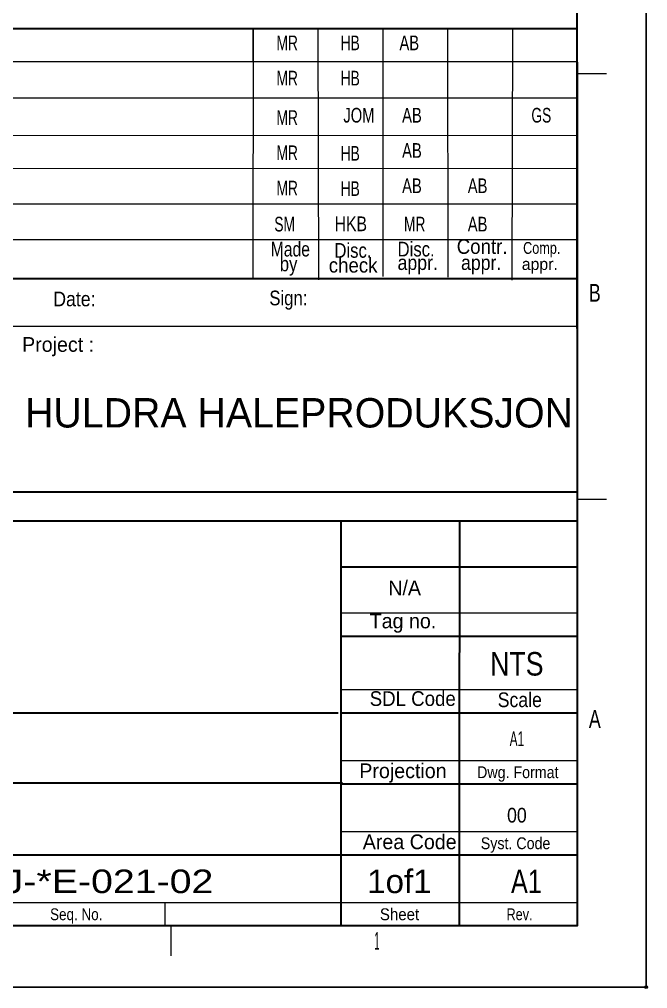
# Model space of a CAD drawing. Header units: millimetres. Extents: x 2 to 843, y -2 to 592.
# Drawn here: x 736 to 842.9, y -1.8 to 163.1 of the extents above; entities that cross this region are included whole.
import ezdxf
from ezdxf.enums import TextEntityAlignment as Align

# ---------------------------------------------------------------- set-up
doc = ezdxf.new("R2010")
doc.units = ezdxf.units.MM
doc.header["$PDMODE"] = 32
doc.header["$PDSIZE"] = 0.5
for name, color, linetype, lineweight in [('1', 7, 'Continuous', 13), ('12', 7, 'Continuous', 25), ('9', 7, 'Continuous', 13)]:
    doc.layers.add(name, color=color, linetype=linetype, lineweight=lineweight)
doc.layers.add('2', color=7, linetype='Continuous')
doc.layers.add('36', color=7, linetype='Continuous')

msp = doc.modelspace()

# ---------------------------------------------------------------- linework, layer by layer
at = {"layer": '1', "lineweight": 35}
for p, q in [((650.479, 161.569), (830.701, 161.569)), ((830.904, 155.867), (830.904, 81.845)), ((830.898, 118.987), (650.449, 118.972)), ((830.926, 77.769), (650.514, 77.769)), ((790.72, 20.977), (790.713, 77.754)), ((810.857, 33.041), (810.934, 77.75)), ((830.926, 69.957), (790.754, 69.957)), ((830.926, 58.145), (790.633, 58.13)), ((790.197, 45.127), (650.463, 45.127)), ((830.926, 45.122), (790.809, 45.122)), ((790.982, 33.193), (650.638, 33.194)), ((810.857, 33.041), (790.809, 33.041)), ((810.857, 20.96), (810.857, 33.041)), ((830.931, 33.041), (810.857, 33.041)), ((830.916, 20.96), (650.613, 20.96)), ((790.72, 8.889), (790.72, 20.97)), ((810.857, 8.879), (810.857, 20.96))]:
    msp.add_line(p, q, dxfattribs=at)
at = {"layer": '1', "lineweight": 25}
for p, q in [((775.783, 161.569), (775.712, 118.987)), ((775.735, 155.977), (775.735, 161.571)), ((786.787, 161.569), (786.885, 118.804)), ((797.861, 119.38), (797.861, 161.471)), ((808.85, 161.569), (808.863, 119.283)), ((819.891, 161.569), (819.794, 118.786)), ((650.466, 149.771), (830.91, 149.771)), ((650.468, 143.446), (830.909, 143.349)), ((650.469, 137.787), (830.911, 137.782)), ((650.458, 131.728), (830.916, 131.728)), ((650.454, 125.664), (830.904, 125.664)), ((650.364, 110.915), (830.917, 110.915)), ((790.887, 62.161), (830.926, 62.161)), ((790.809, 49.15), (830.916, 49.15)), ((790.809, 37.068), (830.93, 37.068)), ((790.809, 24.987), (830.926, 24.987)), ((650.464, 12.906), (830.926, 12.906)), ((760.739, 12.906), (760.739, 8.879)), ((760.739, 12.906), (760.739, 8.879))]:
    msp.add_line(p, q, dxfattribs=at)
at = {"layer": '1'}
for p, q in [((835.916, 153.854), (830.904, 153.854)), ((835.916, 81.421), (830.904, 81.421)), ((761.741, 8.879), (761.741, 3.845))]:
    msp.add_line(p, q, dxfattribs=at)
at = {"layer": '1', "lineweight": 35}
msp.add_lwpolyline([(830.904, 110.511), (830.904, 580.724), (11.974, 580.724), (11.974, 8.879)], dxfattribs=at)
at = {"layer": '1', "lineweight": 25}
msp.add_lwpolyline([(650.617, 155.977), (749.436, 155.977), (830.854, 155.977)], dxfattribs=at)
at = {"layer": '1', "lineweight": 35}
msp.add_lwpolyline([(650.451, 82.726), (830.912, 82.726), (830.912, 8.903), (650.451, 8.903)], close=True, dxfattribs=at)
at = {"layer": '12', "lineweight": 13}
msp.add_lwpolyline([(1.641, 592.497), (842.641, 592.497), (842.641, -1.503), (1.641, -1.503)], close=True, dxfattribs=at)
at = {"layer": '2'}
msp.add_point((842.641, -1.503), dxfattribs=at)
at = {"layer": '9'}
msp.add_lwpolyline([(1.641, -1.503), (842.641, -1.503), (842.641, 592.497), (1.641, 592.497)], close=True, dxfattribs=at)

# ---------------------------------------------------------------- texts
at = {"layer": '1'}
for s, height, width, p in [('Made', 2.5, 0.8, (778.736, 122.791)), ('Disc.', 2.5, 0.85, (800.332, 122.79)), ('Contr.', 2.5, 0.95, (810.401, 123.232)), ('Disc.', 2.5, 0.85, (789.58, 122.569)), ('Comp.', 2.013, 0.8, (821.7, 123.232)), ('by', 2.5, 0.85, (780.285, 120.272)), ('check', 2.5, 0.95, (788.622, 120.051)), ('appr.', 2.5, 0.9, (800.332, 120.494)), ('appr.', 2.5, 0.9, (811.131, 120.494)), ('Sign:', 2.5, 0.85, (778.506, 114.48)), ('Date:', 2.5, 0.9, (741.735, 114.314)), ('SDL Code', 2.5, 0.95, (795.586, 46.333)), ('Scale', 2.5, 0.9, (817.372, 46.129)), ('Dwg. Format', 2.013, 0.9, (813.864, 34.048)), ('Syst. Code', 2.013, 0.9, (814.491, 21.966)), ('A1', 4, 0.8, (819.641, 14.497)), ('Seq. No.', 2.013, 0.85, (741.193, 9.885)), ('Sheet', 2.013, 0.95, (797.325, 9.885)), ('Rev.', 2.013, 0.8, (818.876, 9.885))]:
    msp.add_text(s, height=height, dxfattribs=dict(at, width=width)).set_placement(p)
for s, height, p in [('appr.', 2.013, (821.472, 120.494)), ('Project :', 2.5, (736.425, 106.571)), ('N/A', 2.5, (798.749, 65.157)), ('Tag no.', 2.5, (795.582, 59.535)), ('Projection', 2.5, (793.817, 34.048)), ('Area Code', 2.5, (794.406, 21.966))]:
    msp.add_text(s, height=height, dxfattribs=at).set_placement(p)
at = {"layer": '1', "width": 0.75}
for s, p in [('B', (834.911, 115.093)), ('A', (834.911, 42.606))]:
    msp.add_text(s, height=3.02, dxfattribs=at).set_placement(p, align=Align.RIGHT)
at = {"layer": '1', "width": 0.4}
msp.add_text('1', height=3.02, dxfattribs=at).set_placement((796.821, 4.851), align=Align.CENTER)
at = {"layer": '2'}
msp.add_text('HULDRA HALEPRODUKSJON', height=5, dxfattribs=at).set_placement((783.56, 93.698), align=Align.CENTER)
for s, height, width, p in [('NTS', 4, 0.85, (820.627, 51.497)), ('A1', 2.5, 0.6, (820.641, 39.497)), ('00', 2.5, 0.9, (820.641, 26.497)), ('1of1', 4, 1.05, (800.641, 14.497))]:
    msp.add_text(s, height=height, dxfattribs=dict(at, width=width)).set_placement(p, align=Align.CENTER)
at = {"layer": '2', "width": 1.25}
msp.add_text('00-J-*E-021-02', height=4, dxfattribs=at).set_placement((723.641, 14.497))
at = {"layer": '36'}
for s, width, p in [('MR', 0.7, (779.73, 157.873)), ('HB', 0.7, (790.654, 157.873)), ('AB', 0.75, (800.654, 157.873)), ('MR', 0.7, (779.73, 151.873)), ('HB', 0.7, (790.654, 151.873)), ('MR', 0.7, (779.73, 145.172)), ('JOM', 0.75, (791.108, 145.569)), ('AB', 0.75, (801.108, 145.569)), ('GS', 0.7, (823.108, 145.569)), ('AB', 0.75, (801.108, 139.569)), ('MR', 0.7, (779.73, 139.172)), ('HB', 0.7, (790.654, 139.083)), ('MR', 0.7, (779.73, 133.172)), ('HB', 0.7, (790.654, 133.083)), ('AB', 0.75, (801.108, 133.569)), ('AB', 0.75, (812.284, 133.569)), ('SM', 0.7, (779.36, 127.039)), ('HKB', 0.8, (789.633, 127.092)), ('MR', 0.7, (801.424, 127.039)), ('AB', 0.75, (812.284, 127.039))]:
    msp.add_text(s, height=2.5, dxfattribs=dict(at, width=width)).set_placement(p)

doc.saveas('drawing.dxf')
